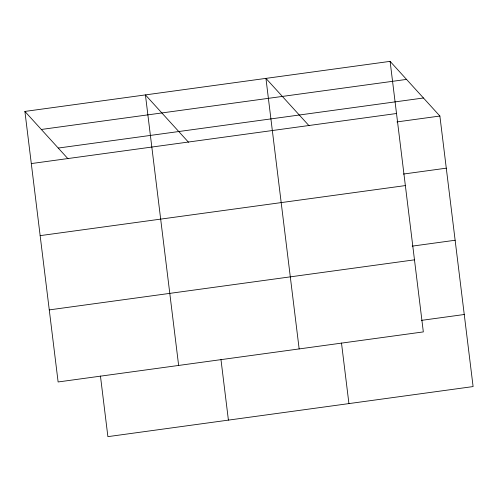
<?xml version="1.0" encoding="UTF-8"?>
<svg xmlns="http://www.w3.org/2000/svg" width="498" height="498" viewBox="0 0 498 498"><rect width="100%" height="100%" fill="white"/><g stroke="black" fill="none" stroke-linecap="round" stroke-linejoin="round"><path stroke-width="0.75" d="M390.108 61.36L423.331 331.905L58.117 381.966L24.9 111.428L390.108 61.36L439.883 116.034L473.1 386.573L107.892 436.64L100.453 376.071M41.322 129.468L406.536 79.406M58.247 148.055L423.456 97.994M31.306 163.574L396.514 113.507M396.956 121.917L439.883 116.034M403.361 174.063L446.283 168.181M40.151 235.641L405.366 185.58M412.207 246.137L455.135 240.248M49.271 309.899L414.479 259.832M421.327 320.388L464.248 314.506M309.04 125.726L265.938 78.385L299.155 348.924M188.518 142.247L145.422 94.906L178.639 365.445M24.9 111.428L67.996 158.769M341.491 343.029L348.93 403.598M220.969 359.55L228.408 420.119"/></g></svg>
